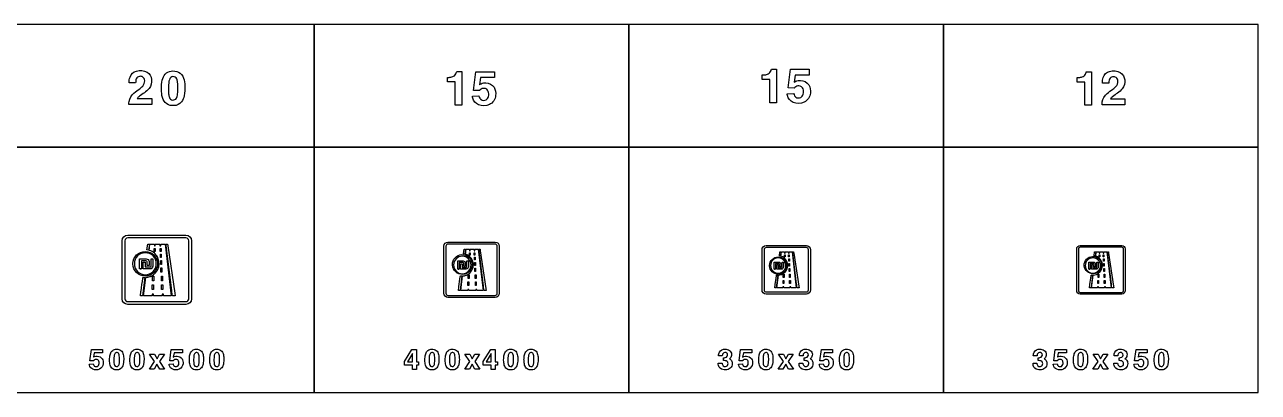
# Model space of a CAD drawing. Extents: x 0 to 18160, y 828 to 3483.
# Drawn here: x 9262 to 18160, y 828 to 3483 of the extents above; entities that cross this region are included whole.
import ezdxf

# ---------------------------------------------------------------- set-up
doc = ezdxf.new("R2010")
doc.units = 0
doc.header["$MEASUREMENT"] = 0

msp = doc.modelspace()

# ---------------------------------------------------------------- linework, layer by layer
for points in [[(9080, 2598.01), (11350, 2598.01), (11350, 3483.01), (9080, 3483.01)], [(11350, 2598.01), (13620, 2598.01), (13620, 3483.01), (11350, 3483.01)], [(13620, 2598.01), (15890, 2598.01), (15890, 3483.01), (13620, 3483.01)], [(15890, 2598.01), (18160, 2598.01), (18160, 3483.01), (15890, 3483.01)], [(9080, 828.007), (11350, 828.007), (11350, 2598.01), (9080, 2598.01)], [(11350, 828.007), (13620, 828.007), (13620, 2598.01), (11350, 2598.01)], [(13620, 828.007), (15890, 828.007), (15890, 2598.01), (13620, 2598.01)], [(15890, 828.007), (18160, 828.007), (18160, 2598.01), (15890, 2598.01)], [(10143.6, 1856.65), (10149.8, 1897.82), (10160.8, 1897.82), (10155.2, 1854.63)], [(10196.2, 1845.27), (10196.2, 1867.46), (10202.8, 1867.46), (10202.8, 1845.27)], [(10200.7, 1845.27), (10197.3, 1845.24)], [(10238.8, 1845.27), (10238.8, 1867.46), (10245.4, 1867.46), (10245.4, 1845.27)], [(10240.2, 1801.83), (10240.2, 1826.63), (10246.7, 1826.63), (10246.7, 1801.83)], [(12427.8, 1827.92), (12432.8, 1860.86), (12441.6, 1860.86), (12437.1, 1826.31)], [(12470, 1818.81), (12470, 1836.57), (12475.2, 1836.57), (12475.2, 1818.81)], [(12473.5, 1818.81), (12470.8, 1818.8)], [(12504.1, 1818.81), (12504.1, 1836.57), (12509.3, 1836.57), (12509.3, 1818.81)], [(12505.2, 1784.06), (12505.2, 1803.91), (12510.3, 1803.91), (12510.3, 1784.06)], [(14705, 1813.59), (14709.4, 1842.41), (14717, 1842.41), (14713.1, 1812.17)], [(14741.9, 1805.62), (14741.9, 1821.15), (14746.4, 1821.15), (14746.4, 1805.62)], [(14745, 1805.62), (14742.6, 1805.6)], [(14771.7, 1805.62), (14771.7, 1821.15), (14776.2, 1821.15), (14776.2, 1805.62)], [(14772.6, 1775.21), (14772.6, 1792.57), (14777.2, 1792.57), (14777.2, 1775.21)], [(16975, 1813.59), (16979.3, 1842.41), (16987, 1842.41), (16983.1, 1812.17)], [(17011.8, 1805.62), (17011.8, 1821.15), (17016.4, 1821.15), (17016.4, 1805.62)], [(17014.9, 1805.62), (17012.6, 1805.6)], [(17041.6, 1805.62), (17041.6, 1821.15), (17046.2, 1821.15), (17046.2, 1805.62)], [(17042.6, 1775.21), (17042.6, 1792.57), (17047.1, 1792.57), (17047.1, 1775.21)], [(10101.7, 1718.89), (10093.6, 1718.89)], [(10242.7, 1751.85), (10242.7, 1779.28), (10249.3, 1779.28), (10249.3, 1751.85)], [(10244.9, 1696.16), (10244.9, 1727.14), (10251.9, 1727.14), (10251.9, 1696.16)], [(12394.4, 1717.71), (12387.9, 1717.71)], [(12507.1, 1744.08), (12507.1, 1766.03), (12512.4, 1766.03), (12512.4, 1744.08)], [(12508.9, 1699.53), (12508.9, 1724.31), (12514.5, 1724.31), (12514.5, 1699.53)], [(14675.7, 1717.15), (14670, 1717.15)], [(14774.4, 1740.22), (14774.4, 1759.43), (14779, 1759.43), (14779, 1740.22)], [(14775.9, 1701.24), (14775.9, 1722.93), (14780.8, 1722.93), (14780.8, 1701.24)], [(16945.7, 1717.15), (16940, 1717.15)], [(17044.3, 1740.22), (17044.3, 1759.43), (17049, 1759.43), (17049, 1740.22)], [(17045.9, 1701.24), (17045.9, 1722.93), (17050.8, 1722.93), (17050.8, 1701.24)], [(10182.2, 1571.13), (10182.2, 1603.29), (10190.7, 1603.29), (10190.7, 1571.13)], [(10184.7, 1632.92), (10184.7, 1667.94), (10192.4, 1667.94), (10192.4, 1632.92)], [(10247.6, 1632.92), (10247.6, 1667.94), (10255.3, 1667.94), (10255.3, 1632.92)], [(10249.3, 1571.13), (10249.3, 1603.29), (10257.8, 1603.29), (10257.8, 1571.13)], [(12458.8, 1599.5), (12458.8, 1625.24), (12465.5, 1625.24), (12465.5, 1599.5)], [(12460.7, 1648.94), (12460.7, 1676.96), (12466.9, 1676.96), (12466.9, 1648.94)], [(12511, 1648.94), (12511, 1676.96), (12517.2, 1676.96), (12517.2, 1648.94)], [(12512.4, 1599.5), (12512.4, 1625.24), (12519.2, 1625.24), (12519.2, 1599.5)], [(14732, 1613.72), (14732, 1636.24), (14738, 1636.24), (14738, 1613.72)], [(14733.7, 1656.98), (14733.7, 1681.49), (14739.2, 1681.49), (14739.2, 1656.98)], [(14777.8, 1656.98), (14777.8, 1681.49), (14783.2, 1681.49), (14783.2, 1656.98)], [(14779, 1613.72), (14779, 1636.24), (14784.9, 1636.24), (14784.9, 1613.72)], [(17002, 1613.72), (17002, 1636.24), (17008, 1636.24), (17008, 1613.72)], [(17003.7, 1656.98), (17003.7, 1681.49), (17009.1, 1681.49), (17009.1, 1656.98)], [(17047.7, 1656.98), (17047.7, 1681.49), (17053.2, 1681.49), (17053.2, 1656.98)], [(17048.9, 1613.72), (17048.9, 1636.24), (17054.9, 1636.24), (17054.9, 1613.72)], [(10198.2, 1049.8), (10163.1, 1104.35), (10197.9, 1104.35), (10216.2, 1070.3), (10234.9, 1104.35), (10269, 1104.35), (10233.5, 1050.32), (10270, 994.306), (10235.4, 994.306), (10215.6, 1030.4), (10195.2, 994.306), (10161, 994.306)], [(12001, 1050.1), (12055.2, 1137.97), (12087.1, 1137.97), (12087.1, 1047.24), (12103.3, 1047.24), (12103.3, 1024.42), (12087.1, 1024.42), (12087.1, 993.065), (12058.6, 993.065), (12058.6, 1024.42), (12001, 1024.42)], [(12058.6, 1108.78), (12022.6, 1047.24), (12058.6, 1047.24)], [(12472.5, 1049.8), (12437.4, 1104.35), (12472.2, 1104.35), (12490.5, 1070.3), (12509.2, 1104.35), (12543.3, 1104.35), (12507.8, 1050.32), (12544.3, 994.306), (12509.7, 994.306), (12489.9, 1030.4), (12469.5, 994.306), (12435.3, 994.306)], [(12569, 1050.12), (12623.3, 1137.99), (12655.1, 1137.99), (12655.1, 1047.25), (12671.3, 1047.25), (12671.3, 1024.43), (12655.1, 1024.43), (12655.1, 993.083), (12626.6, 993.083), (12626.6, 1024.43), (12569, 1024.43)], [(12626.6, 1108.79), (12590.6, 1047.25), (12626.6, 1047.25)], [(14734.2, 1049.79), (14699.1, 1104.34), (14733.9, 1104.34), (14752.1, 1070.29), (14770.8, 1104.34), (14805, 1104.34), (14769.4, 1050.31), (14806, 994.292), (14771.4, 994.292), (14751.6, 1030.38), (14731.2, 994.292), (14697, 994.292)], [(17004.2, 1049.79), (16969.1, 1104.34), (17003.9, 1104.34), (17022.1, 1070.29), (17040.8, 1104.34), (17075, 1104.34), (17039.4, 1050.31), (17076, 994.292), (17041.4, 994.292), (17021.6, 1030.38), (17001.2, 994.292), (16967, 994.292)]]:
    msp.add_lwpolyline(points, close=True)
for points in [[(10012.9, 2906.86, -0.0640343), (10014.2, 2927.79, -0.161687), (10050, 2988.33, -0.0283718), (10091.8, 3020.72, 0.0545111), (10112.7, 3038.65, 0.192461), (10127.7, 3078.18, 0.234238), (10114.1, 3104.57, 0.196223), (10088.8, 3109.35, 0.252425), (10066.8, 3092.17, 0.0856617), (10062.7, 3075.14, 0.0202329), (10062, 3063.45), (10015.3, 3063.45, -0.0983795), (10021.4, 3104.76, -0.245047), (10067.6, 3147.89, -0.207102), (10144.5, 3139.56, -0.233443), (10177, 3087.23, -0.20961), (10158.8, 3023.05, -0.0785124), (10124.9, 2991.57, 0.0107372), (10089.1, 2965.78, 0.0665092), (10073.2, 2949.75), (10177.7, 2949.75), (10177.7, 2906.86)], [(10247.9, 3019.5, -0.0563084), (10253.9, 3082.33, -0.130301), (10276.1, 3126.13, -0.174843), (10317.9, 3147.54, -0.147552), (10371, 3140.9, -0.192146), (10407.8, 3097.73, -0.0833996), (10417.1, 3040.7, -0.0545507), (10412.1, 2969.93, -0.116773), (10393, 2925.85, -0.221099), (10338.1, 2898.17, -0.162564), (10286.7, 2910.69, -0.174743), (10255.4, 2956.11, -0.0640867), (10247.9, 3014.8)], [(12310.9, 3102.45), (12324.1, 3102.45, 0.0261527), (12330.1, 3103.12, 0.0824327), (12354.9, 3110.35, 0.211118), (12374.9, 3134.09, 0.0230957), (12377.6, 3144), (12415.7, 3144), (12415.7, 2902.02), (12367.1, 2902.02), (12367.1, 3069.04), (12310.9, 3069.04)], [(12491, 2967.01), (12538, 2968.79, 0.0452719), (12544.4, 2952.55, 0.0567733), (12549.1, 2945.68, 0.070207), (12553.5, 2942.21, 0.264984), (12589.6, 2940.31, 0.20748), (12607, 2963.41, 0.147389), (12605.8, 3001.45, 0.308532), (12576.4, 3022.85, 0.215743), (12546.7, 3012.62, 0.028781), (12541.3, 3006.38), (12498.7, 3008.4), (12516.5, 3143.07), (12650.5, 3143.07), (12650.5, 3101.21), (12550.1, 3101.21), (12541.1, 3049.2, -0.0211252), (12554.1, 3056.74, -0.121371), (12587.4, 3062.58, -0.244671), (12647.2, 3030.63, -0.173069), (12658.8, 2971.51, -0.256779), (12613.6, 2905.52, -0.199585), (12534, 2904.45, -0.245625), (12493.7, 2953.34, -0.0170062)], [(14580.9, 3119.95), (14594, 3119.95, 0.0261527), (14600.1, 3120.62, 0.0824327), (14624.9, 3127.85, 0.211118), (14644.9, 3151.58, 0.0230957), (14647.6, 3161.5), (14685.7, 3161.5), (14685.7, 2919.52), (14637.1, 2919.52), (14637.1, 3086.54), (14580.9, 3086.54)], [(14761, 2984.51), (14808, 2986.28, 0.0452719), (14814.4, 2970.05, 0.0567733), (14819.1, 2963.18, 0.070207), (14823.5, 2959.7, 0.264984), (14859.6, 2957.81, 0.20748), (14877, 2980.91, 0.147389), (14875.8, 3018.94, 0.308532), (14846.4, 3040.35, 0.215743), (14816.7, 3030.12, 0.028781), (14811.3, 3023.88), (14768.7, 3025.9), (14786.5, 3160.57), (14920.5, 3160.57), (14920.5, 3118.71), (14820.1, 3118.71), (14811.1, 3066.69, -0.0211252), (14824, 3074.24, -0.121371), (14857.4, 3080.08, -0.244671), (14917.2, 3048.13, -0.173069), (14928.7, 2989.01, -0.256779), (14883.6, 2923.01, -0.199585), (14804, 2921.95, -0.245625), (14763.7, 2970.84, -0.0170062)], [(16852.4, 3101.43), (16865.5, 3101.43, 0.0261527), (16871.5, 3102.1, 0.0824327), (16896.4, 3109.33, 0.211118), (16916.4, 3133.07, 0.0230957), (16919, 3142.98), (16957.1, 3142.98), (16957.1, 2901), (16908.5, 2901), (16908.5, 3068.02), (16852.4, 3068.02)], [(17032.5, 2903.99, -0.0640343), (17033.8, 2924.92, -0.161687), (17069.6, 2985.47, -0.0283718), (17111.4, 3017.85, 0.0545111), (17132.3, 3035.78, 0.192461), (17147.3, 3075.32, 0.234238), (17133.7, 3101.7, 0.196223), (17108.4, 3106.48, 0.252425), (17086.4, 3089.3, 0.0856617), (17082.3, 3072.28, 0.0202329), (17081.6, 3060.59), (17034.9, 3060.59, -0.0983795), (17041, 3101.9, -0.245047), (17087.1, 3145.03, -0.207102), (17164.1, 3136.69, -0.233443), (17196.6, 3084.36, -0.20961), (17178.4, 3020.18, -0.0785124), (17144.5, 2988.71, 0.0107372), (17108.7, 2962.92, 0.0665092), (17092.8, 2946.88), (17197.3, 2946.88), (17197.3, 2903.99)], [(10299.2, 2988.97, 0.0124589), (10299.8, 2982.65, 0.0668192), (10305.4, 2957.25, 0.615362), (10356.3, 2951.64, 0.0726881), (10361.7, 2964.68, 0.0588562), (10366.4, 3001.96, 0.0389037), (10364.8, 3068.94, 0.084671), (10358.2, 3092.28, 0.156013), (10346.8, 3104.45, 0.143208), (10331, 3107.41, 0.172584), (10315.3, 3101.21, 0.132565), (10305.3, 3085.65, 0.0498315), (10300.8, 3063.93, 0.0368731)], [(10005, 1463.01, -0.414213), (9965, 1503.01), (9965, 1923.01, -0.414213), (10005, 1963.01), (10425, 1963.01, -0.414213), (10465, 1923.01), (10465, 1503.01, -0.414213), (10425, 1463.01)], [(10005, 1483.01), (10425, 1483.01, 0.414213), (10445, 1503.01), (10445, 1923.01, 0.414213), (10425, 1943.01), (10005, 1943.01, 0.414213), (9985, 1923.01), (9985, 1503.01, 0.414213)], [(10180.8, 1536.14), (10180.8, 1527.84), (10180.8, 1525.48), (10161.5, 1525.47), (10119.1, 1525.47), (10134.6, 1658.39, 0.104825), (10165.5, 1663.89, 0.00947021), (10170.9, 1666.17, -0.00687047), (10174.8, 1667.85, 0.0669486), (10186.2, 1674.56, 0.0369257), (10201.5, 1686.7, 0.0158806), (10202.9, 1688.3), (10215.2, 1703.08), (10218.4, 1708.48, 0.0561639), (10228.5, 1735.06, 0.17649), (10218.5, 1806.47, 0.069534), (10197.1, 1833.27, 0.13951), (10160.6, 1852.86), (10165.5, 1897.82), (10190.9, 1897.82), (10197.5, 1897.82), (10197.5, 1884.9), (10203.8, 1884.9), (10203.8, 1897.82), (10210.4, 1897.82), (10228.9, 1897.82), (10237.5, 1897.82), (10237.5, 1884.9), (10243.4, 1884.9), (10243.4, 1897.82), (10248.5, 1897.82), (10275.9, 1897.82), (10318.8, 1525.47), (10273.8, 1525.47), (10262.5, 1525.47), (10262.5, 1528.07), (10262.5, 1536.14), (10252.6, 1536.14), (10252.6, 1525.47), (10243.2, 1525.47), (10200.2, 1525.47), (10190.5, 1525.47), (10190.5, 1526.4), (10190.5, 1536.14)], [(10328.7, 1525.47), (10327.2, 1525.47), (10325.1, 1540.16), (10323.4, 1553.82, -0.00464961), (10322.9, 1557.69, 0.00780295), (10322.2, 1564.18), (10282.6, 1884.91), (10280.9, 1897.82), (10291.2, 1897.82), (10293.5, 1884.91), (10343.8, 1544.01), (10346.9, 1525.47), (10334.9, 1525.47), (10333.9, 1525.47)], [(12315, 1513.01, -0.414213), (12285, 1543.01), (12285, 1883.01, -0.414213), (12315, 1913.01), (12655, 1913.01, -0.414213), (12685, 1883.01), (12685, 1543.01, -0.414213), (12655, 1513.01)], [(12315, 1528.01), (12655, 1528.01, 0.414213), (12670, 1543.01), (12670, 1883.01, 0.414213), (12655, 1898.01), (12315, 1898.01, 0.414213), (12300, 1883.01), (12300, 1543.01, 0.414213)], [(14610, 1538.01, -0.414213), (14580, 1568.01), (14580, 1858.01, -0.414213), (14610, 1888.01), (14900, 1888.01, -0.414213), (14930, 1858.01), (14930, 1568.01, -0.414213), (14900, 1538.01)], [(14610, 1553.01), (14900, 1553.01, 0.414213), (14915, 1568.01), (14915, 1858.01, 0.414213), (14900, 1873.01), (14610, 1873.01, 0.414213), (14595, 1858.01), (14595, 1568.01, 0.414213)], [(16874, 1538.01, -0.414213), (16850, 1562.01), (16850, 1864.01, -0.414213), (16874, 1888.01), (17176, 1888.01, -0.414213), (17200, 1864.01), (17200, 1562.01, -0.414213), (17176, 1538.01)], [(16874, 1550.01), (17176, 1550.01, 0.414213), (17188, 1562.01), (17188, 1864.01, 0.414213), (17176, 1876.01), (16874, 1876.01, 0.414213), (16862, 1864.01), (16862, 1562.01, 0.414213)], [(10042.6, 1757.57, -133.831), (10042.6, 1754.91)], [(10052.7, 1756.65, 1), (10211, 1756.65, 1)], [(10144.9, 1746.76), (10144.9, 1770.59, 0.363046), (10135.8, 1778.05, 0.0131959), (10134.1, 1778.09), (10104.5, 1778.09), (10104.5, 1730.07), (10104.5, 1721.19), (10104.5, 1718.89), (10090.1, 1718.89), (10090.1, 1722.54), (10090.1, 1759.81), (10090.1, 1792.41), (10132.2, 1792.41), (10137.9, 1792.39, -0.417081), (10158.5, 1771.63), (10158.5, 1745.85), (10158.5, 1742.94), (10144.9, 1742.94)], [(10116.4, 1718.89), (10116.4, 1756.39), (10116.3, 1766.01), (10116.3, 1766.94), (10130.8, 1766.94), (10130.8, 1752.62), (10130.8, 1733.35), (10165.7, 1733.35, 0.414212), (10172.9, 1740.55), (10172.9, 1782.69), (10172.9, 1787.27), (10172.9, 1792.41), (10186.1, 1792.41), (10186.1, 1786.2), (10186.1, 1744.54), (10186.1, 1740.3, -0.414316), (10164.6, 1718.89), (10162.1, 1718.89)], [(12347, 1748.66, -133.831), (12347.1, 1746.53)], [(12355.1, 1747.92, 1), (12481.8, 1747.92, 1)], [(12457.6, 1571.52), (12457.6, 1564.87), (12457.6, 1562.98), (12442.2, 1562.97), (12408.2, 1562.97), (12420.7, 1669.31, 0.104825), (12445.4, 1673.71, 0.00947021), (12449.7, 1675.54, -0.00687047), (12452.8, 1676.88, 0.0669486), (12461.9, 1682.25, 0.0369257), (12474.2, 1691.96, 0.0158806), (12475.3, 1693.24), (12485.1, 1705.06), (12487.7, 1709.38, 0.0561639), (12495.8, 1730.65, 0.17649), (12487.8, 1787.78, 0.069534), (12470.6, 1809.22, 0.13951), (12441.5, 1824.89), (12445.4, 1860.86), (12465.7, 1860.86), (12471, 1860.86), (12471, 1850.52), (12476, 1850.52), (12476, 1860.86), (12481.3, 1860.86), (12496.1, 1860.86), (12503, 1860.86), (12503, 1850.52), (12507.7, 1850.52), (12507.7, 1860.86), (12511.8, 1860.86), (12533.7, 1860.86), (12568, 1562.97), (12532, 1562.97), (12523, 1562.97), (12523, 1565.06), (12523, 1571.52), (12515.1, 1571.52), (12515.1, 1562.97), (12507.5, 1562.97), (12473.1, 1562.97), (12465.4, 1562.97), (12465.4, 1563.72), (12465.4, 1571.52)], [(12576, 1562.97), (12574.8, 1562.97), (12573.1, 1574.73), (12571.7, 1585.65, -0.00464961), (12571.3, 1588.75, 0.00780295), (12570.7, 1593.95), (12539.1, 1850.53), (12537.7, 1860.86), (12545.9, 1860.86), (12547.8, 1850.53), (12588, 1577.81), (12590.5, 1562.97), (12580.9, 1562.97), (12580.1, 1562.97)], [(14634.3, 1744.23, -133.831), (14634.3, 1742.36)], [(14641.4, 1743.59, 1), (14752.2, 1743.59, 1)], [(14731, 1589.23), (14731, 1583.42), (14731, 1581.76), (14717.5, 1581.76), (14687.8, 1581.76), (14698.7, 1674.8, 0.104825), (14720.3, 1678.65, 0.00947021), (14724.1, 1680.25, -0.00687047), (14726.8, 1681.42, 0.0669486), (14734.8, 1686.12, 0.0369257), (14745.5, 1694.62, 0.0158806), (14746.5, 1695.74), (14755.1, 1706.08), (14757.3, 1709.86, 0.0561639), (14764.4, 1728.47, 0.17649), (14757.4, 1778.46, 0.069534), (14742.4, 1797.22, 0.13951), (14716.9, 1810.93), (14720.3, 1842.41), (14738.1, 1842.41), (14742.7, 1842.41), (14742.7, 1833.36), (14747.1, 1833.36), (14747.1, 1842.41), (14751.7, 1842.41), (14764.7, 1842.41), (14770.7, 1842.41), (14770.7, 1833.36), (14774.8, 1833.36), (14774.8, 1842.41), (14778.4, 1842.41), (14797.6, 1842.41), (14827.6, 1581.76), (14796.1, 1581.76), (14788.2, 1581.76), (14788.2, 1583.58), (14788.2, 1589.23), (14781.3, 1589.23), (14781.3, 1581.76), (14774.7, 1581.76), (14744.6, 1581.76), (14737.8, 1581.76), (14737.8, 1582.41), (14737.8, 1589.23)], [(14834.6, 1581.76), (14833.6, 1581.76), (14832, 1592.04), (14830.8, 1601.6, -0.00464961), (14830.5, 1604.31, 0.00780295), (14830, 1608.86), (14802.3, 1833.37), (14801.1, 1842.41), (14808.3, 1842.41), (14809.9, 1833.37), (14845.1, 1594.73), (14847.3, 1581.76), (14838.9, 1581.76), (14838.2, 1581.76)], [(16904.2, 1744.23, -133.831), (16904.3, 1742.36)], [(16911.3, 1743.59, 1), (17022.1, 1743.59, 1)], [(17001, 1589.23), (17001, 1583.42), (17001, 1581.76), (16987.5, 1581.76), (16957.8, 1581.76), (16968.7, 1674.8, 0.104825), (16990.3, 1678.65, 0.00947021), (16994.1, 1680.25, -0.00687047), (16996.8, 1681.42, 0.0669486), (17004.8, 1686.12, 0.0369257), (17015.5, 1694.62, 0.0158806), (17016.5, 1695.74), (17025.1, 1706.08), (17027.3, 1709.86, 0.0561639), (17034.4, 1728.47, 0.17649), (17027.4, 1778.46, 0.069534), (17012.4, 1797.22, 0.13951), (16986.9, 1810.93), (16990.3, 1842.41), (17008.1, 1842.41), (17012.7, 1842.41), (17012.7, 1833.36), (17017.1, 1833.36), (17017.1, 1842.41), (17021.7, 1842.41), (17034.7, 1842.41), (17040.7, 1842.41), (17040.7, 1833.36), (17044.8, 1833.36), (17044.8, 1842.41), (17048.4, 1842.41), (17067.6, 1842.41), (17097.6, 1581.76), (17066.1, 1581.76), (17058.2, 1581.76), (17058.2, 1583.58), (17058.2, 1589.23), (17051.3, 1589.23), (17051.3, 1581.76), (17044.7, 1581.76), (17014.6, 1581.76), (17007.8, 1581.76), (17007.8, 1582.41), (17007.8, 1589.23)], [(17104.6, 1581.76), (17103.5, 1581.76), (17102, 1592.04), (17100.8, 1601.6, -0.00464961), (17100.5, 1604.31, 0.00780295), (17100, 1608.86), (17072.3, 1833.37), (17071.1, 1842.41), (17078.3, 1842.41), (17079.9, 1833.37), (17115.1, 1594.73), (17117.3, 1581.76), (17108.9, 1581.76), (17108.2, 1581.76)], [(12428.9, 1740.01), (12428.9, 1759.07, 0.363046), (12421.6, 1765.04, 0.0131959), (12420.2, 1765.07), (12396.6, 1765.07), (12396.6, 1726.65), (12396.6, 1719.55), (12396.6, 1717.71), (12385, 1717.71), (12385, 1720.63), (12385, 1750.45), (12385, 1776.53), (12418.7, 1776.53), (12423.3, 1776.51, -0.417081), (12439.8, 1759.91), (12439.8, 1739.28), (12439.8, 1736.95), (12428.9, 1736.95)], [(12406.1, 1717.71), (12406.1, 1747.71), (12406, 1755.41), (12406, 1756.15), (12417.6, 1756.15), (12417.6, 1744.69), (12417.6, 1729.28), (12445.6, 1729.28, 0.414212), (12451.3, 1735.04), (12451.3, 1768.76), (12451.3, 1772.42), (12451.3, 1776.53), (12461.8, 1776.53), (12461.8, 1771.56), (12461.8, 1738.23), (12461.8, 1734.85, -0.414316), (12444.7, 1717.71), (12442.6, 1717.71)], [(14705.9, 1736.66), (14705.9, 1753.34, 0.363046), (14699.5, 1758.57, 0.0131959), (14698.3, 1758.59), (14677.6, 1758.59), (14677.6, 1724.98), (14677.6, 1718.76), (14677.6, 1717.15), (14667.5, 1717.15), (14667.5, 1719.71), (14667.5, 1745.79), (14667.5, 1768.62), (14697, 1768.62), (14701, 1768.6, -0.417081), (14715.4, 1754.07), (14715.4, 1736.03), (14715.4, 1733.99), (14705.9, 1733.99)], [(14685.9, 1717.15), (14685.9, 1743.4), (14685.9, 1750.14), (14685.9, 1750.78), (14696, 1750.78), (14696, 1740.76), (14696, 1727.28), (14720.5, 1727.28, 0.414212), (14725.5, 1732.31), (14725.5, 1761.82), (14725.5, 1765.02), (14725.5, 1768.62), (14734.7, 1768.62), (14734.7, 1764.27), (14734.7, 1735.11), (14734.7, 1732.14, -0.414316), (14719.7, 1717.15), (14717.9, 1717.15)], [(16975.9, 1736.66), (16975.9, 1753.34, 0.363046), (16969.5, 1758.57, 0.0131959), (16968.3, 1758.59), (16947.6, 1758.59), (16947.6, 1724.98), (16947.6, 1718.76), (16947.6, 1717.15), (16937.5, 1717.15), (16937.5, 1719.71), (16937.5, 1745.79), (16937.5, 1768.62), (16967, 1768.62), (16971, 1768.6, -0.417081), (16985.4, 1754.07), (16985.4, 1736.03), (16985.4, 1733.99), (16975.9, 1733.99)], [(16955.9, 1717.15), (16955.9, 1743.4), (16955.9, 1750.14), (16955.9, 1750.78), (16966, 1750.78), (16966, 1740.76), (16966, 1727.28), (16990.5, 1727.28, 0.414212), (16995.5, 1732.31), (16995.5, 1761.82), (16995.5, 1765.02), (16995.5, 1768.62), (17004.7, 1768.62), (17004.7, 1764.27), (17004.7, 1735.11), (17004.7, 1732.14, -0.414316), (16989.7, 1717.15), (16987.9, 1717.15)], [(10127.6, 1658.3), (10112.3, 1525.47), (10096, 1525.47), (10099.8, 1556.35, -0.0088346), (10100.8, 1561.68, 0.00895931), (10113.6, 1650.4, 0.0135277), (10114, 1655.71, -0.0296392), (10114.2, 1658.3)], [(12415.1, 1669.24), (12402.8, 1562.97), (12389.8, 1562.97), (12392.8, 1587.68, -0.0088346), (12393.6, 1591.95, 0.00895931), (12403.8, 1662.92, 0.0135277), (12404.1, 1667.17, -0.0296392), (12404.3, 1669.24)], [(14693.8, 1674.74), (14683.1, 1581.76), (14671.7, 1581.76), (14674.4, 1603.38, -0.0088346), (14675, 1607.11, 0.00895931), (14684, 1669.21, 0.0135277), (14684.3, 1672.92, -0.0296392), (14684.4, 1674.74)], [(16963.8, 1674.74), (16953.1, 1581.76), (16941.7, 1581.76), (16944.3, 1603.38, -0.0088346), (16945, 1607.11, 0.00895931), (16953.9, 1669.21, 0.0135277), (16954.2, 1672.92, -0.0296392), (16954.4, 1674.74)], [(9727.75, 1031.89), (9755.92, 1032.95, 0.0452719), (9759.76, 1023.22, 0.0567733), (9762.6, 1019.09, 0.070207), (9765.26, 1017.01, 0.264984), (9786.87, 1015.87, 0.20748), (9797.32, 1029.73, 0.147389), (9796.63, 1052.55, 0.308532), (9779, 1065.4, 0.215743), (9761.13, 1059.26, 0.028781), (9757.91, 1055.51), (9732.34, 1056.72), (9743.03, 1137.53), (9823.46, 1137.53), (9823.46, 1112.41), (9763.2, 1112.41), (9757.82, 1081.2, -0.0211252), (9765.57, 1085.73, -0.121371), (9785.57, 1089.23, -0.244671), (9821.44, 1070.06, -0.173069), (9828.39, 1034.59, -0.256779), (9801.28, 994.993, -0.199585), (9753.55, 994.353, -0.245625), (9729.38, 1023.69, -0.0170062)], [(9874.18, 1062.29, -0.0563084), (9877.8, 1099.99, -0.130301), (9891.12, 1126.27, -0.174843), (9916.22, 1139.12, -0.147552), (9948.09, 1135.13, -0.192146), (9970.17, 1109.23, -0.0833996), (9975.72, 1075.02, -0.0545507), (9972.71, 1032.55, -0.116773), (9961.26, 1006.11, -0.221099), (9928.35, 989.495, -0.162564), (9897.47, 997.007, -0.174743), (9878.71, 1024.26, -0.0640867), (9874.23, 1059.47)], [(9905.01, 1043.97, 0.0124589), (9905.32, 1040.18, 0.0668192), (9908.68, 1024.95, 0.615362), (9939.23, 1021.58, 0.0726881), (9942.5, 1029.4, 0.0588562), (9945.32, 1051.77, 0.0389037), (9944.34, 1091.96, 0.084671), (9940.39, 1105.96, 0.156013), (9933.52, 1113.26, 0.143208), (9924.08, 1115.04, 0.172584), (9914.63, 1111.32, 0.132565), (9908.66, 1101.98, 0.0498315), (9905.93, 1088.95, 0.0368731)], [(10020.9, 1062.29, -0.0563084), (10024.6, 1099.99, -0.130301), (10037.9, 1126.27, -0.174843), (10063, 1139.12, -0.147552), (10094.8, 1135.13, -0.192146), (10116.9, 1109.23, -0.0833996), (10122.5, 1075.02, -0.0545507), (10119.5, 1032.55, -0.116773), (10108, 1006.11, -0.221099), (10075.1, 989.495, -0.162564), (10044.2, 997.007, -0.174743), (10025.5, 1024.26, -0.0640867), (10021, 1059.47)], [(10051.8, 1043.97, 0.0124589), (10052.1, 1040.18, 0.0668192), (10055.4, 1024.95, 0.615362), (10086, 1021.58, 0.0726881), (10089.2, 1029.4, 0.0588562), (10092.1, 1051.77, 0.0389037), (10091.1, 1091.96, 0.084671), (10087.1, 1105.96, 0.156013), (10080.3, 1113.26, 0.143208), (10070.8, 1115.04, 0.172584), (10061.4, 1111.32, 0.132565), (10055.4, 1101.98, 0.0498315), (10052.7, 1088.95, 0.0368731)], [(10303.3, 1031.9), (10331.5, 1032.96, 0.0452719), (10335.3, 1023.22, 0.0567733), (10338.2, 1019.1, 0.070207), (10340.8, 1017.02, 0.264984), (10362.4, 1015.88, 0.20748), (10372.9, 1029.74, 0.147389), (10372.2, 1052.56, 0.308532), (10354.6, 1065.4, 0.215743), (10336.7, 1059.27, 0.028781), (10333.5, 1055.52), (10307.9, 1056.73), (10318.6, 1137.54), (10399, 1137.54), (10399, 1112.42), (10338.8, 1112.42), (10333.4, 1081.21, -0.0211252), (10341.1, 1085.74, -0.121371), (10361.1, 1089.24, -0.244671), (10397, 1070.07, -0.173069), (10404, 1034.6, -0.256779), (10376.8, 995.002, -0.199585), (10329.1, 994.362, -0.245625), (10305, 1023.7, -0.0170062)], [(10449.7, 1062.29, -0.0563084), (10453.4, 1099.99, -0.130301), (10466.7, 1126.27, -0.174843), (10491.8, 1139.12, -0.147552), (10523.7, 1135.13, -0.192146), (10545.7, 1109.23, -0.0833996), (10551.3, 1075.02, -0.0545507), (10548.3, 1032.55, -0.116773), (10536.8, 1006.11, -0.221099), (10503.9, 989.495, -0.162564), (10473, 997.007, -0.174743), (10454.3, 1024.26, -0.0640867), (10449.8, 1059.47)], [(10480.6, 1043.97, 0.0124589), (10480.9, 1040.18, 0.0668192), (10484.3, 1024.95, 0.615362), (10514.8, 1021.58, 0.0726881), (10518.1, 1029.4, 0.0588562), (10520.9, 1051.77, 0.0389037), (10519.9, 1091.96, 0.084671), (10516, 1105.96, 0.156013), (10509.1, 1113.26, 0.143208), (10499.7, 1115.04, 0.172584), (10490.2, 1111.32, 0.132565), (10484.2, 1101.98, 0.0498315), (10481.5, 1088.95, 0.0368731)], [(10596.5, 1062.28, -0.0563084), (10600.1, 1099.98, -0.130301), (10613.4, 1126.26, -0.174843), (10638.5, 1139.11, -0.147552), (10670.4, 1135.13, -0.192146), (10692.5, 1109.23, -0.0833996), (10698, 1075.01, -0.0545507), (10695, 1032.54, -0.116773), (10683.6, 1006.1, -0.221099), (10650.7, 989.486, -0.162564), (10619.8, 996.998, -0.174743), (10601, 1024.25, -0.0640867), (10596.5, 1059.46)], [(10627.3, 1043.96, 0.0124589), (10627.6, 1040.17, 0.0668192), (10631, 1024.94, 0.615362), (10661.5, 1021.57, 0.0726881), (10664.8, 1029.39, 0.0588562), (10667.6, 1051.76, 0.0389037), (10666.7, 1091.95, 0.084671), (10662.7, 1105.96, 0.156013), (10655.8, 1113.25, 0.143208), (10646.4, 1115.03, 0.172584), (10636.9, 1111.31, 0.132565), (10631, 1101.97, 0.0498315), (10628.2, 1088.94, 0.0368731)], [(12148.5, 1062.29, -0.0563084), (12152.1, 1099.99, -0.130301), (12165.4, 1126.27, -0.174843), (12190.5, 1139.12, -0.147552), (12222.4, 1135.14, -0.192146), (12244.5, 1109.23, -0.0833996), (12250, 1075.02, -0.0545507), (12247, 1032.55, -0.116773), (12235.6, 1006.11, -0.221099), (12202.7, 989.495, -0.162564), (12171.8, 997.007, -0.174743), (12153, 1024.26, -0.0640867), (12148.5, 1059.47)], [(12179.3, 1043.97, 0.0124589), (12179.6, 1040.18, 0.0668192), (12183, 1024.95, 0.615362), (12213.5, 1021.58, 0.0726881), (12216.8, 1029.4, 0.0588562), (12219.6, 1051.77, 0.0389037), (12218.6, 1091.96, 0.084671), (12214.7, 1105.96, 0.156013), (12207.8, 1113.26, 0.143208), (12198.4, 1115.04, 0.172584), (12188.9, 1111.32, 0.132565), (12183, 1101.98, 0.0498315), (12180.2, 1088.95, 0.0368731)], [(12295.2, 1062.29, -0.0563084), (12298.9, 1099.99, -0.130301), (12312.2, 1126.27, -0.174843), (12337.3, 1139.12, -0.147552), (12369.1, 1135.14, -0.192146), (12391.2, 1109.23, -0.0833996), (12396.8, 1075.02, -0.0545507), (12393.8, 1032.55, -0.116773), (12382.3, 1006.11, -0.221099), (12349.4, 989.495, -0.162564), (12318.5, 997.007, -0.174743), (12299.8, 1024.26, -0.0640867), (12295.3, 1059.47)], [(12326.1, 1043.97, 0.0124589), (12326.4, 1040.18, 0.0668192), (12329.7, 1024.95, 0.615362), (12360.3, 1021.58, 0.0726881), (12363.5, 1029.4, 0.0588562), (12366.4, 1051.77, 0.0389037), (12365.4, 1091.96, 0.084671), (12361.4, 1105.96, 0.156013), (12354.6, 1113.26, 0.143208), (12345.1, 1115.04, 0.172584), (12335.7, 1111.32, 0.132565), (12329.7, 1101.98, 0.0498315), (12327, 1088.95, 0.0368731)], [(12716.5, 1062.29, -0.0563084), (12720.1, 1099.99, -0.130301), (12733.4, 1126.27, -0.174843), (12758.5, 1139.12, -0.147552), (12790.4, 1135.13, -0.192146), (12812.5, 1109.23, -0.0833996), (12818, 1075.02, -0.0545507), (12815, 1032.55, -0.116773), (12803.6, 1006.11, -0.221099), (12770.7, 989.495, -0.162564), (12739.8, 997.007, -0.174743), (12721, 1024.26, -0.0640867), (12716.5, 1059.47)], [(12747.3, 1043.97, 0.0124589), (12747.6, 1040.18, 0.0668192), (12751, 1024.95, 0.615362), (12781.5, 1021.58, 0.0726881), (12784.8, 1029.4, 0.0588562), (12787.6, 1051.77, 0.0389037), (12786.7, 1091.96, 0.084671), (12782.7, 1105.96, 0.156013), (12775.8, 1113.26, 0.143208), (12766.4, 1115.04, 0.172584), (12757, 1111.32, 0.132565), (12751, 1101.98, 0.0498315), (12748.3, 1088.95, 0.0368731)], [(12863.2, 1062.28, -0.0563084), (12866.9, 1099.98, -0.130301), (12880.2, 1126.26, -0.174843), (12905.3, 1139.11, -0.147552), (12937.2, 1135.13, -0.192146), (12959.2, 1109.23, -0.0833996), (12964.8, 1075.01, -0.0545507), (12961.8, 1032.54, -0.116773), (12950.3, 1006.1, -0.221099), (12917.4, 989.486, -0.162564), (12886.5, 996.998, -0.174743), (12867.8, 1024.25, -0.0640867), (12863.3, 1059.46)], [(12894.1, 1043.96, 0.0124589), (12894.4, 1040.17, 0.0668192), (12897.8, 1024.94, 0.615362), (12928.3, 1021.57, 0.0726881), (12931.6, 1029.39, 0.0588562), (12934.4, 1051.76, 0.0389037), (12933.4, 1091.95, 0.084671), (12929.5, 1105.95, 0.156013), (12922.6, 1113.25, 0.143208), (12913.2, 1115.03, 0.172584), (12903.7, 1111.31, 0.132565), (12897.7, 1101.97, 0.0498315), (12895, 1088.94, 0.0368731)], [(14264.9, 1038.62), (14292.7, 1038.62, 0.0411845), (14294, 1029.5, 0.335066), (14312.3, 1014.34, 0.276505), (14331.4, 1023.06, 0.158203), (14334.8, 1035.5, 0.0878221), (14333, 1045.05, 0.217575), (14321.9, 1055.17, 0.0882727), (14309.1, 1057.04), (14302.7, 1057.04), (14302.7, 1078.2, 0.0282129), (14314.4, 1078.55, 0.50028), (14330.6, 1105.85, 0.235001), (14319.5, 1114.88, 0.165496), (14304.1, 1113.51, 0.220849), (14295.5, 1103.58, 0.055705), (14293.8, 1092.65), (14266.9, 1092.65, -0.0488003), (14268, 1106.21, -0.30773), (14302.6, 1138.91, -0.146685), (14338.2, 1135.35, -0.469869), (14354.2, 1079.69, -0.0891152), (14346.9, 1072.63), (14344.4, 1070.83, -0.0245333), (14351.1, 1066.99, -0.202429), (14364.5, 1044.98, -0.422325), (14326.8, 991.303, -0.154301), (14288.4, 995.615, -0.287878), (14265, 1032.04, -0.0143877)], [(14410.5, 1031.86), (14438.6, 1032.92, 0.0452719), (14442.5, 1023.18, 0.0567733), (14445.3, 1019.06, 0.070207), (14448, 1016.98, 0.264984), (14469.6, 1015.84, 0.20748), (14480, 1029.7, 0.147389), (14479.4, 1052.52, 0.308532), (14461.7, 1065.36, 0.215743), (14443.9, 1059.23, 0.028781), (14440.6, 1055.48), (14415.1, 1056.69), (14425.7, 1137.5), (14506.2, 1137.5), (14506.2, 1112.38), (14445.9, 1112.38), (14440.5, 1081.17, -0.0211252), (14448.3, 1085.7, -0.121371), (14468.3, 1089.2, -0.244671), (14504.2, 1070.03, -0.173069), (14511.1, 1034.56, -0.256779), (14484, 994.961, -0.199585), (14436.3, 994.321, -0.245625), (14412.1, 1023.66, -0.0170062)], [(14556.9, 1062.27, -0.0563084), (14560.5, 1099.97, -0.130301), (14573.8, 1126.25, -0.174843), (14598.9, 1139.09, -0.147552), (14630.8, 1135.11, -0.192146), (14652.9, 1109.21, -0.0833996), (14658.4, 1074.99, -0.0545507), (14655.4, 1032.53, -0.116773), (14644, 1006.08, -0.221099), (14611.1, 989.472, -0.162564), (14580.2, 996.984, -0.174743), (14561.4, 1024.24, -0.0640867), (14556.9, 1059.45)], [(14587.7, 1043.95, 0.0124589), (14588, 1040.16, 0.0668192), (14591.4, 1024.92, 0.615362), (14621.9, 1021.56, 0.0726881), (14625.2, 1029.38, 0.0588562), (14628, 1051.75, 0.0389037), (14627.1, 1091.94, 0.084671), (14623.1, 1105.94, 0.156013), (14616.2, 1113.24, 0.143208), (14606.8, 1115.02, 0.172584), (14597.3, 1111.3, 0.132565), (14591.4, 1101.96, 0.0498315), (14588.7, 1088.93, 0.0368731)], [(14847.3, 1038.66), (14875.2, 1038.66, 0.0411845), (14876.4, 1029.54, 0.335066), (14894.7, 1014.37, 0.276505), (14913.9, 1023.09, 0.158203), (14917.2, 1035.53, 0.0878221), (14915.4, 1045.08, 0.217575), (14904.3, 1055.2, 0.0882727), (14891.6, 1057.07), (14885.1, 1057.07), (14885.1, 1078.23, 0.0282129), (14896.8, 1078.59, 0.50028), (14913, 1105.89, 0.235001), (14901.9, 1114.92, 0.165496), (14886.5, 1113.54, 0.220849), (14878, 1103.61, 0.055705), (14876.2, 1092.69), (14849.4, 1092.69, -0.0488003), (14850.4, 1106.24, -0.30773), (14885, 1138.95, -0.146685), (14920.7, 1135.39, -0.469869), (14936.6, 1079.73, -0.0891152), (14929.4, 1072.67), (14926.8, 1070.86, -0.0245333), (14933.5, 1067.03, -0.202429), (14946.9, 1045.01, -0.422325), (14909.3, 991.339, -0.154301), (14870.8, 995.652, -0.287878), (14847.4, 1032.07, -0.0143877)], [(14992.9, 1031.89), (15021.1, 1032.96, 0.0452719), (15024.9, 1023.22, 0.0567733), (15027.8, 1019.1, 0.070207), (15030.4, 1017.01, 0.264984), (15052, 1015.87, 0.20748), (15062.5, 1029.74, 0.147389), (15061.8, 1052.56, 0.308532), (15044.2, 1065.4, 0.215743), (15026.3, 1059.26, 0.028781), (15023.1, 1055.52), (14997.5, 1056.73), (15008.2, 1137.53), (15088.6, 1137.53), (15088.6, 1112.41), (15028.3, 1112.41), (15023, 1081.21, -0.0211252), (15030.7, 1085.73, -0.121371), (15050.7, 1089.24, -0.244671), (15086.6, 1070.07, -0.173069), (15093.5, 1034.59, -0.256779), (15066.4, 994.997, -0.199585), (15018.7, 994.358, -0.245625), (14994.5, 1023.69, -0.0170062)], [(15139.3, 1062.31, -0.0563084), (15143, 1100.01, -0.130301), (15156.3, 1126.29, -0.174843), (15181.4, 1139.13, -0.147552), (15213.2, 1135.15, -0.192146), (15235.3, 1109.25, -0.0833996), (15240.9, 1075.03, -0.0545507), (15237.9, 1032.57, -0.116773), (15226.4, 1006.12, -0.221099), (15193.5, 989.509, -0.162564), (15162.6, 997.021, -0.174743), (15143.9, 1024.27, -0.0640867), (15139.4, 1059.49)], [(15170.2, 1043.99, 0.0124589), (15170.5, 1040.2, 0.0668192), (15173.8, 1024.96, 0.615362), (15204.4, 1021.59, 0.0726881), (15207.6, 1029.41, 0.0588562), (15210.5, 1051.78, 0.0389037), (15209.5, 1091.97, 0.084671), (15205.5, 1105.98, 0.156013), (15198.7, 1113.28, 0.143208), (15189.2, 1115.05, 0.172584), (15179.8, 1111.33, 0.132565), (15173.8, 1102, 0.0498315), (15171.1, 1088.96, 0.0368731)], [(16534.9, 1038.62), (16562.7, 1038.62, 0.0411845), (16564, 1029.5, 0.335066), (16582.3, 1014.34, 0.276505), (16601.4, 1023.06, 0.158203), (16604.8, 1035.5, 0.0878221), (16603, 1045.05, 0.217575), (16591.9, 1055.17, 0.0882727), (16579.1, 1057.04), (16572.7, 1057.04), (16572.7, 1078.2, 0.0282129), (16584.4, 1078.55, 0.50028), (16600.6, 1105.85, 0.235001), (16589.5, 1114.88, 0.165496), (16574.1, 1113.51, 0.220849), (16565.5, 1103.58, 0.055705), (16563.8, 1092.65), (16536.9, 1092.65, -0.0488003), (16538, 1106.21, -0.30773), (16572.6, 1138.91, -0.146685), (16608.2, 1135.35, -0.469869), (16624.2, 1079.69, -0.0891152), (16616.9, 1072.63), (16614.4, 1070.83, -0.0245333), (16621.1, 1066.99, -0.202429), (16634.5, 1044.98, -0.422325), (16596.8, 991.303, -0.154301), (16558.4, 995.615, -0.287878), (16535, 1032.04, -0.0143877)], [(16680.5, 1031.86), (16708.6, 1032.92, 0.0452719), (16712.5, 1023.18, 0.0567733), (16715.3, 1019.06, 0.070207), (16718, 1016.98, 0.264984), (16739.6, 1015.84, 0.20748), (16750, 1029.7, 0.147389), (16749.4, 1052.52, 0.308532), (16731.7, 1065.36, 0.215743), (16713.9, 1059.23, 0.028781), (16710.6, 1055.48), (16685.1, 1056.69), (16695.7, 1137.5), (16776.2, 1137.5), (16776.2, 1112.38), (16715.9, 1112.38), (16710.5, 1081.17, -0.0211252), (16718.3, 1085.7, -0.121371), (16738.3, 1089.2, -0.244671), (16774.2, 1070.03, -0.173069), (16781.1, 1034.56, -0.256779), (16754, 994.961, -0.199585), (16706.3, 994.321, -0.245625), (16682.1, 1023.66, -0.0170062)], [(16826.9, 1062.27, -0.0563084), (16830.5, 1099.97, -0.130301), (16843.8, 1126.25, -0.174843), (16868.9, 1139.09, -0.147552), (16900.8, 1135.11, -0.192146), (16922.9, 1109.21, -0.0833996), (16928.4, 1074.99, -0.0545507), (16925.4, 1032.53, -0.116773), (16914, 1006.08, -0.221099), (16881.1, 989.472, -0.162564), (16850.2, 996.984, -0.174743), (16831.4, 1024.24, -0.0640867), (16826.9, 1059.45)], [(16857.7, 1043.95, 0.0124589), (16858, 1040.16, 0.0668192), (16861.4, 1024.92, 0.615362), (16891.9, 1021.56, 0.0726881), (16895.2, 1029.38, 0.0588562), (16898, 1051.75, 0.0389037), (16897.1, 1091.94, 0.084671), (16893.1, 1105.94, 0.156013), (16886.2, 1113.24, 0.143208), (16876.8, 1115.02, 0.172584), (16867.3, 1111.3, 0.132565), (16861.4, 1101.96, 0.0498315), (16858.7, 1088.93, 0.0368731)], [(17117.3, 1038.66), (17145.2, 1038.66, 0.0411845), (17146.4, 1029.54, 0.335066), (17164.7, 1014.37, 0.276505), (17183.9, 1023.09, 0.158203), (17187.2, 1035.53, 0.0878221), (17185.4, 1045.08, 0.217575), (17174.3, 1055.2, 0.0882727), (17161.6, 1057.07), (17155.1, 1057.07), (17155.1, 1078.23, 0.0282129), (17166.8, 1078.59, 0.50028), (17183, 1105.89, 0.235001), (17171.9, 1114.92, 0.165496), (17156.5, 1113.54, 0.220849), (17148, 1103.61, 0.055705), (17146.3, 1092.69), (17119.4, 1092.69, -0.0488003), (17120.4, 1106.24, -0.30773), (17155, 1138.95, -0.146685), (17190.7, 1135.39, -0.469869), (17206.6, 1079.73, -0.0891152), (17199.4, 1072.67), (17196.8, 1070.86, -0.0245333), (17203.5, 1067.03, -0.202429), (17216.9, 1045.01, -0.422325), (17179.3, 991.339, -0.154301), (17140.8, 995.652, -0.287878), (17117.4, 1032.07, -0.0143877)], [(17262.9, 1031.89), (17291.1, 1032.96, 0.0452719), (17294.9, 1023.22, 0.0567733), (17297.8, 1019.1, 0.070207), (17300.4, 1017.01, 0.264984), (17322, 1015.87, 0.20748), (17332.5, 1029.74, 0.147389), (17331.8, 1052.56, 0.308532), (17314.2, 1065.4, 0.215743), (17296.3, 1059.26, 0.028781), (17293.1, 1055.52), (17267.5, 1056.73), (17278.2, 1137.53), (17358.6, 1137.53), (17358.6, 1112.41), (17298.3, 1112.41), (17293, 1081.21, -0.0211252), (17300.7, 1085.73, -0.121371), (17320.7, 1089.24, -0.244671), (17356.6, 1070.07, -0.173069), (17363.5, 1034.59, -0.256779), (17336.4, 994.997, -0.199585), (17288.7, 994.358, -0.245625), (17264.5, 1023.69, -0.0170062)], [(17409.3, 1062.31, -0.0563084), (17413, 1100.01, -0.130301), (17426.3, 1126.29, -0.174843), (17451.4, 1139.13, -0.147552), (17483.2, 1135.15, -0.192146), (17505.3, 1109.25, -0.0833996), (17510.9, 1075.03, -0.0545507), (17507.9, 1032.57, -0.116773), (17496.4, 1006.12, -0.221099), (17463.5, 989.509, -0.162564), (17432.6, 997.021, -0.174743), (17413.9, 1024.27, -0.0640867), (17409.4, 1059.49)], [(17440.2, 1043.99, 0.0124589), (17440.5, 1040.2, 0.0668192), (17443.8, 1024.96, 0.615362), (17474.4, 1021.59, 0.0726881), (17477.6, 1029.41, 0.0588562), (17480.5, 1051.78, 0.0389037), (17479.5, 1091.97, 0.084671), (17475.5, 1105.98, 0.156013), (17468.7, 1113.28, 0.143208), (17459.2, 1115.05, 0.172584), (17449.8, 1111.33, 0.132565), (17443.8, 1102, 0.0498315), (17441.1, 1088.96, 0.0368731)]]:
    msp.add_lwpolyline(points, format="xyb", close=True)

doc.saveas('drawing.dxf')
